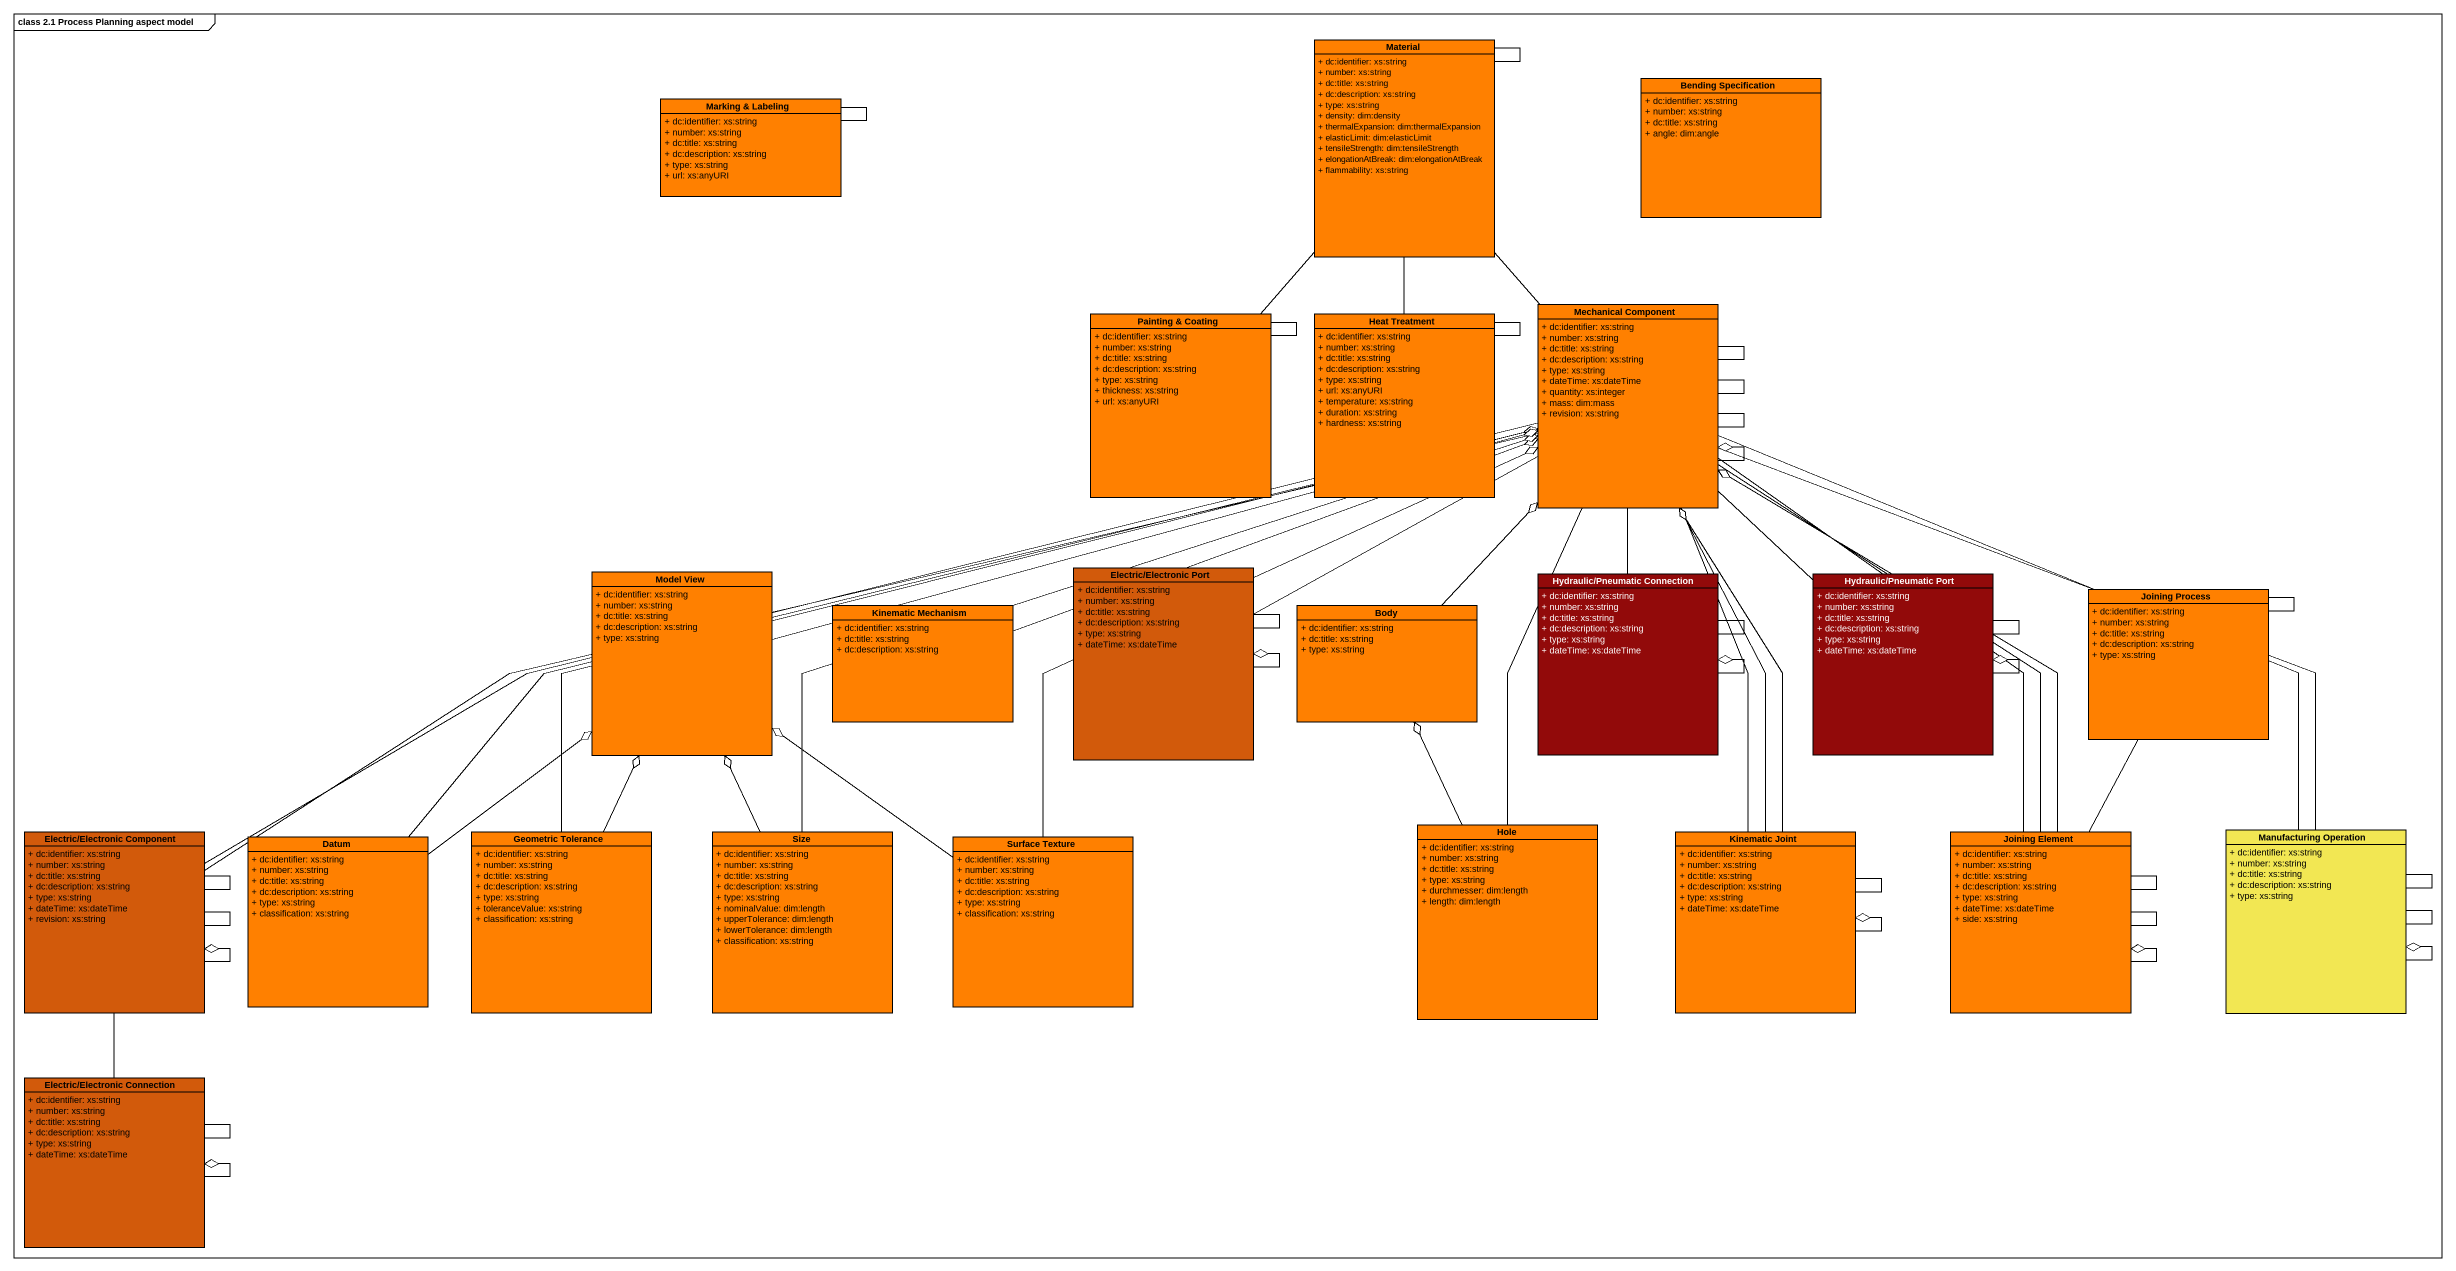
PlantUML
@startuml
mainframe class 2.1 Process Planning aspect model
hide circle
hide empty members
skinparam classAttributeIconSize 0
class Material #FF8000 {
  + dc:identifier: xs:string
  + number: xs:string
  + dc:title: xs:string
  + dc:description: xs:string
  + type: xs:string
  + density: dim:density
  + thermalExpansion: dim:thermalExpansion
  + elasticLimit: dim:elasticLimit
  + tensileStrength: dim:tensileStrength
  + elongationAtBreak: dim:elongationAtBreak
  + flammability: xs:string
}
class "Marking & Labeling" as Marking_Labeling #FF8000 {
  + dc:identifier: xs:string
  + number: xs:string
  + dc:title: xs:string
  + dc:description: xs:string
  + type: xs:string
  + url: xs:anyURI
}
class "Bending Specification" as Bending_Specification #FF8000 {
  + dc:identifier: xs:string
  + number: xs:string
  + dc:title: xs:string
  + angle: dim:angle
}
class "Mechanical Component" as Mechanical_Component #FF8000 {
  + dc:identifier: xs:string
  + number: xs:string
  + dc:title: xs:string
  + dc:description: xs:string
  + type: xs:string
  + dateTime: xs:dateTime
  + quantity: xs:integer
  + mass: dim:mass
  + revision: xs:string
}
class "Painting & Coating" as Painting_Coating #FF8000 {
  + dc:identifier: xs:string
  + number: xs:string
  + dc:title: xs:string
  + dc:description: xs:string
  + type: xs:string
  + thickness: xs:string
  + url: xs:anyURI
}
class "Heat Treatment" as Heat_Treatment #FF8000 {
  + dc:identifier: xs:string
  + number: xs:string
  + dc:title: xs:string
  + dc:description: xs:string
  + type: xs:string
  + url: xs:anyURI
  + temperature: xs:string
  + duration: xs:string
  + hardness: xs:string
}
class "Model View" as Model_View #FF8000 {
  + dc:identifier: xs:string
  + number: xs:string
  + dc:title: xs:string
  + dc:description: xs:string
  + type: xs:string
}
class "Electric/Electronic Port" as Electric_Electronic_Port #D25A0B {
  + dc:identifier: xs:string
  + number: xs:string
  + dc:title: xs:string
  + dc:description: xs:string
  + type: xs:string
  + dateTime: xs:dateTime
}
class "Hydraulic/Pneumatic Connection" as Hydraulic_Pneumatic #920A0A {
  + dc:identifier: xs:string
  + number: xs:string
  + dc:title: xs:string
  + dc:description: xs:string
  + type: xs:string
  + dateTime: xs:dateTime
}
class "Hydraulic/Pneumatic Port" as Hydraulic_Pneumatic_Port #920A0A {
  + dc:identifier: xs:string
  + number: xs:string
  + dc:title: xs:string
  + dc:description: xs:string
  + type: xs:string
  + dateTime: xs:dateTime
}
class "Kinematic Mechanism" as Kinematic_Mechanism #FF8000 {
  + dc:identifier: xs:string
  + dc:title: xs:string
  + dc:description: xs:string
}
class Body #FF8000 {
  + dc:identifier: xs:string
  + dc:title: xs:string
  + type: xs:string
}
class "Joining Process" as Joining_Process #FF8000 {
  + dc:identifier: xs:string
  + number: xs:string
  + dc:title: xs:string
  + dc:description: xs:string
  + type: xs:string
}
class "Electric/Electronic Component" as Electric_Electronic #D25A0B {
  + dc:identifier: xs:string
  + number: xs:string
  + dc:title: xs:string
  + dc:description: xs:string
  + type: xs:string
  + dateTime: xs:dateTime
  + revision: xs:string
}
class Datum #FF8000 {
  + dc:identifier: xs:string
  + number: xs:string
  + dc:title: xs:string
  + dc:description: xs:string
  + type: xs:string
  + classification: xs:string
}
class "Geometric Tolerance" as Geometric_Tolerance #FF8000 {
  + dc:identifier: xs:string
  + number: xs:string
  + dc:title: xs:string
  + dc:description: xs:string
  + type: xs:string
  + toleranceValue: xs:string
  + classification: xs:string
}
class Size #FF8000 {
  + dc:identifier: xs:string
  + number: xs:string
  + dc:title: xs:string
  + dc:description: xs:string
  + type: xs:string
  + nominalValue: dim:length
  + upperTolerance: dim:length
  + lowerTolerance: dim:length
  + classification: xs:string
}
class "Surface Texture" as Surface_Texture #FF8000 {
  + dc:identifier: xs:string
  + number: xs:string
  + dc:title: xs:string
  + dc:description: xs:string
  + type: xs:string
  + classification: xs:string
}
class Hole #FF8000 {
  + dc:identifier: xs:string
  + number: xs:string
  + dc:title: xs:string
  + type: xs:string
  + durchmesser: dim:length
  + length: dim:length
}
class "Kinematic Joint" as Kinematic_Joint #FF8000 {
  + dc:identifier: xs:string
  + number: xs:string
  + dc:title: xs:string
  + dc:description: xs:string
  + type: xs:string
  + dateTime: xs:dateTime
}
class "Joining Element" as Joining_Element #FF8000 {
  + dc:identifier: xs:string
  + number: xs:string
  + dc:title: xs:string
  + dc:description: xs:string
  + type: xs:string
  + dateTime: xs:dateTime
  + side: xs:string
}
class "Manufacturing Operation" as Manufacturing_Operation #F2E753 {
  + dc:identifier: xs:string
  + number: xs:string
  + dc:title: xs:string
  + dc:description: xs:string
  + type: xs:string
}
class "Electric/Electronic Connection" as Electric_Electronic_2 #D25A0B {
  + dc:identifier: xs:string
  + number: xs:string
  + dc:title: xs:string
  + dc:description: xs:string
  + type: xs:string
  + dateTime: xs:dateTime
}
Material -- Material
Marking_Labeling -- Marking_Labeling
Mechanical_Component -up- Material
Mechanical_Component -- Mechanical_Component
Mechanical_Component -- Mechanical_Component
Mechanical_Component -- Mechanical_Component
Mechanical_Component --o Mechanical_Component
Painting_Coating -up- Material
Painting_Coating -- Painting_Coating
Heat_Treatment -up- Material
Heat_Treatment -- Heat_Treatment
Model_View -right-o Mechanical_Component
Electric_Electronic_Port -right- Mechanical_Component
Electric_Electronic_Port -- Electric_Electronic_Port
Electric_Electronic_Port --o Electric_Electronic_Port
Hydraulic_Pneumatic -up- Mechanical_Component
Hydraulic_Pneumatic -- Hydraulic_Pneumatic
Hydraulic_Pneumatic --o Hydraulic_Pneumatic
Hydraulic_Pneumatic_Port -up- Mechanical_Component
Hydraulic_Pneumatic_Port -- Hydraulic_Pneumatic_Port
Hydraulic_Pneumatic_Port --o Hydraulic_Pneumatic_Port
Kinematic_Mechanism -right-o Mechanical_Component
Body -up-o Mechanical_Component
Joining_Process -- Joining_Process
Electric_Electronic -right- Mechanical_Component
Electric_Electronic -right- Mechanical_Component
Electric_Electronic -- Electric_Electronic
Electric_Electronic -- Electric_Electronic
Electric_Electronic --o Electric_Electronic
Datum -right-o Mechanical_Component
Datum -up-o Model_View
Geometric_Tolerance -right-o Mechanical_Component
Geometric_Tolerance -up-o Model_View
Size -up-o Mechanical_Component
Size -up-o Model_View
Surface_Texture -up-o Mechanical_Component
Surface_Texture -up-o Model_View
Hole -up- Mechanical_Component
Hole -up-o Body
Kinematic_Joint -up- Mechanical_Component
Kinematic_Joint -up- Mechanical_Component
Kinematic_Joint -up-o Mechanical_Component
Kinematic_Joint -- Kinematic_Joint
Kinematic_Joint --o Kinematic_Joint
Joining_Element -up- Mechanical_Component
Joining_Element -up- Mechanical_Component
Joining_Element -up-o Mechanical_Component
Joining_Element -up- Joining_Process
Joining_Element -- Joining_Element
Joining_Element -- Joining_Element
Joining_Element --o Joining_Element
Manufacturing_Operation -up- Mechanical_Component
Manufacturing_Operation -up- Mechanical_Component
Manufacturing_Operation -- Manufacturing_Operation
Manufacturing_Operation -- Manufacturing_Operation
Manufacturing_Operation --o Manufacturing_Operation
Electric_Electronic_2 -up- Electric_Electronic
Electric_Electronic_2 -- Electric_Electronic_2
Electric_Electronic_2 --o Electric_Electronic_2
@enduml
